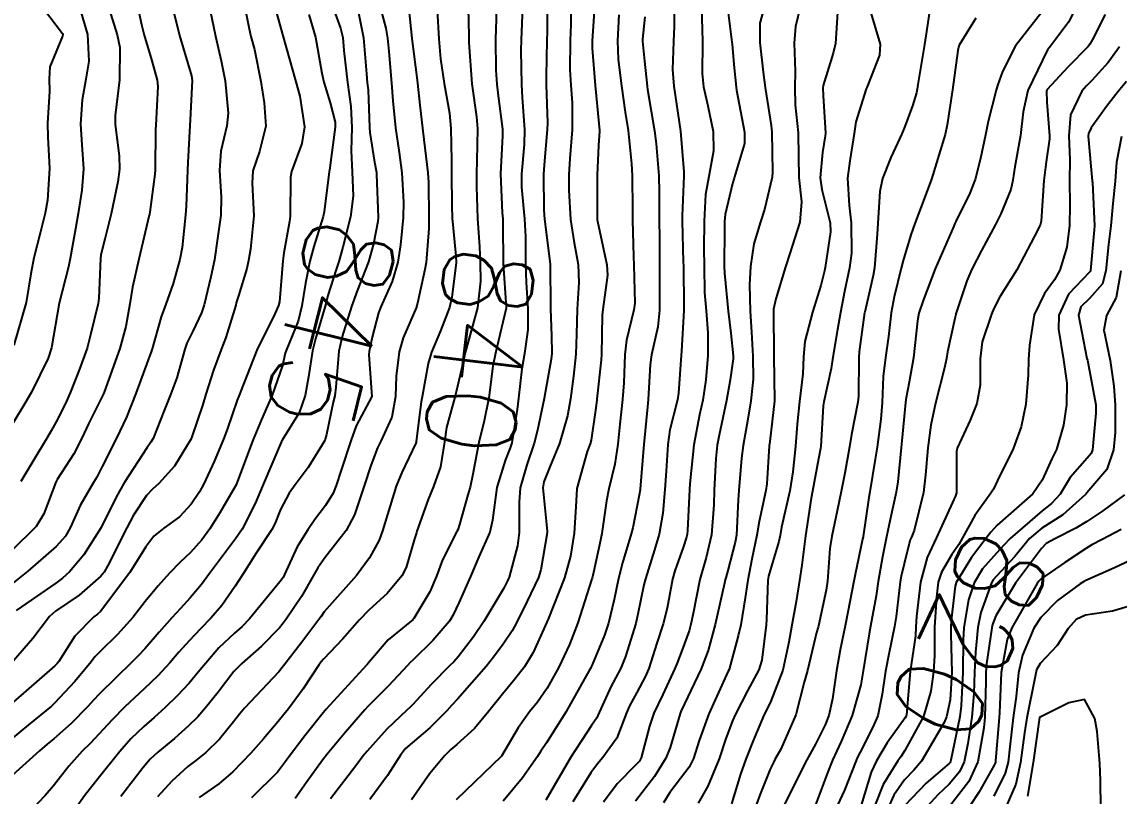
# Model space of a CAD drawing. Header units: metres. Extents: x 307586 to 320046, y 7427249 to 7434250.
# Drawn here: x 319868.37 to 319917.38, y 7429253.4 to 7429287.97 of the extents above; entities that cross this region are included whole.
import ezdxf
from ezdxf.enums import TextEntityAlignment as Align

# ---------------------------------------------------------------- set-up
doc = ezdxf.new("R2010")
doc.units = ezdxf.units.M
doc.header["$MEASUREMENT"] = 0
for name, color, linetype in [('Cotas', 45, 'Continuous'), ('Curvas de Nivel 1m', 11, 'Continuous'), ('Curvas de Nivel 5m', 15, 'Continuous')]:
    doc.layers.add(name, color=color, linetype=linetype)
doc.styles.add('Style-STANDARD', font='STANDARD.shx')

msp = doc.modelspace()

# ---------------------------------------------------------------- linework, layer by layer
at = {"layer": 'Curvas de Nivel 1m', "flags": 128}
for points, elevation in [([(319873.387, 7429289.388), (319873.711, 7429287.862), (319873.826, 7429287.384), (319874.166, 7429286.232), (319874.407, 7429285.367), (319874.433, 7429285.084), (319874.345, 7429283.368), (319874.337, 7429283.162), (319874.315, 7429281.368), (319874.3, 7429281.178), (319874.085, 7429279.484), (319874.067, 7429279.386), (319874.068, 7429279.37), (319874.058, 7429279.346), (319873.588, 7429277.377), (319873.304, 7429276.121), (319873.186, 7429275.383), (319873.012, 7429274.374), (319872.737, 7429273.389), (319872.039, 7429271.445), (319872.02, 7429271.4), (319872.013, 7429271.379), (319871.992, 7429271.338), (319871.348, 7429270.031), (319871.06, 7429269.409), (319870.684, 7429268.684), (319869.944, 7429267.539), (319869.881, 7429267.421), (319869.349, 7429266.001), (319869.008, 7429265.434), (319867.902, 7429264.359)], 852), ([(319878.202, 7429289.247), (319878.519, 7429287.657), (319878.6, 7429287.324), (319878.759, 7429286.736), (319879.035, 7429285.317), (319879.195, 7429284.366), (319879.266, 7429283.313), (319878.987, 7429282.182), (319878.69, 7429281.321), (319878.655, 7429280.772), (319878.73, 7429279.32), (319878.572, 7429277.827), (319878.49, 7429277.324), (319878.417, 7429276.965), (319878.039, 7429275.745), (319877.944, 7429275.421), (319877.92, 7429275.331), (319877.477, 7429273.877), (319877.271, 7429273.337), (319876.919, 7429272.426), (319876.587, 7429271.344), (319876.445, 7429270.886), (319875.964, 7429269.439), (319875.94, 7429269.374), (319875.931, 7429269.35), (319875.179, 7429268.129), (319874.489, 7429267.365), (319874.198, 7429267.108), (319873.935, 7429266.82), (319873.359, 7429265.941), (319873.06, 7429265.383), (319872.206, 7429263.706), (319872.037, 7429263.398), (319871.891, 7429263.217), (319870.923, 7429262.369), (319869.875, 7429261.658), (319869.605, 7429261.424), (319868.853, 7429260.44), (319867.999, 7429259.448)], 849), ([(319884.203, 7429289.26), (319884.63, 7429287.689), (319884.704, 7429287.245), (319884.761, 7429286.657), (319884.872, 7429285.243), (319884.935, 7429284.452), (319885.051, 7429283.241), (319885.216, 7429282.145), (319885.338, 7429281.238), (319885.411, 7429279.919), (319885.399, 7429279.237), (319885.286, 7429278.023), (319885.155, 7429277.239), (319884.911, 7429276.38), (319884.405, 7429275.246), (319884.3, 7429274.977), (319884.019, 7429273.9), (319883.875, 7429273.252), (319883.861, 7429273.102), (319883.993, 7429271.25), (319883.304, 7429269.929), (319883.057, 7429269.264), (319882.635, 7429267.955), (319882.409, 7429267.273), (319882.278, 7429266.935), (319881.929, 7429266.379), (319881.458, 7429265.747), (319881.134, 7429265.288), (319880.667, 7429264.531), (319880.104, 7429263.298), (319880.032, 7429263.158), (319879.89, 7429262.962), (319878.529, 7429261.32), (319878.211, 7429260.982), (319877.863, 7429260.674), (319877.17, 7429260.02), (319876.577, 7429259.343), (319876.248, 7429258.936), (319875.834, 7429258.441), (319875.306, 7429257.878), (319874.77, 7429257.361), (319874.27, 7429256.912), (319873.81, 7429256.507), (319873.229, 7429255.951), (319872.736, 7429255.386), (319871.781, 7429254.185), (319871.431, 7429253.749), (319871.168, 7429253.406), (319870.58, 7429252.597)], 844), ([(319888.291, 7429289.209), (319888.338, 7429287.362), (319888.339, 7429287.208), (319888.338, 7429287.05), (319888.466, 7429285.205), (319888.669, 7429283.733), (319888.716, 7429283.201), (319888.69, 7429281.773), (319888.672, 7429281.202), (319888.677, 7429280.629), (319888.725, 7429279.2), (319888.805, 7429277.934), (319888.845, 7429277.198), (319888.857, 7429276.391), (319888.719, 7429275.2), (319888.234, 7429273.426), (319888.175, 7429273.208), (319888.006, 7429272.473), (319887.761, 7429271.447), (319887.7, 7429271.213), (319887.334, 7429269.854), (319887.239, 7429269.217), (319887.073, 7429268.098), (319886.756, 7429267.222), (319886.513, 7429266.645), (319886.013, 7429265.229), (319885.988, 7429265.153), (319885.909, 7429264.883), (319885.526, 7429263.604), (319885.345, 7429263.235), (319884.684, 7429262.443), (319883.878, 7429261.716), (319883.43, 7429261.257), (319882.709, 7429260.418), (319881.847, 7429259.523), (319881.731, 7429259.395), (319881.653, 7429259.282), (319880.929, 7429258.192), (319880.271, 7429257.296), (319880.074, 7429257.043), (319879.814, 7429256.725), (319879.153, 7429255.96), (319878.59, 7429255.318), (319877.784, 7429254.487), (319877.16, 7429253.956), (319876.292, 7429253.345)], 841), ([(319891.848, 7429289.164), (319891.829, 7429287.521), (319891.819, 7429287.164), (319891.785, 7429285.546), (319891.789, 7429285.164), (319891.839, 7429283.459), (319891.834, 7429283.163), (319891.692, 7429281.589), (319891.668, 7429281.164), (319891.685, 7429279.568), (319891.718, 7429279.164), (319891.948, 7429277.277), (319891.958, 7429277.161), (319891.979, 7429275.225), (319891.98, 7429275.161), (319892.025, 7429273.96), (319892.036, 7429273.16), (319892.01, 7429272.908), (319891.742, 7429271.416), (319891.694, 7429271.163), (319891.393, 7429269.744), (319891.252, 7429269.167), (319890.927, 7429268.196), (319890.632, 7429267.173), (319890.585, 7429266.522), (319890.582, 7429265.173), (319890.501, 7429264.58), (319890.128, 7429263.178), (319890.06, 7429263.01), (319889.888, 7429262.692), (319888.999, 7429261.193), (319888.544, 7429260.518), (319887.849, 7429259.627), (319887.657, 7429259.401), (319887.47, 7429259.214), (319886.662, 7429258.394), (319885.826, 7429257.494), (319885.698, 7429257.357), (319885.565, 7429257.233), (319884.666, 7429256.386), (319883.795, 7429255.414), (319883.721, 7429255.324), (319883.661, 7429255.252), (319883.288, 7429254.758), (319882.155, 7429253.274)], 838), ([(319892.887, 7429289.15), (319892.893, 7429287.853), (319892.862, 7429287.15), (319892.848, 7429285.828), (319892.883, 7429285.149), (319892.943, 7429284.356), (319892.944, 7429283.148), (319892.844, 7429281.873), (319892.794, 7429281.15), (319892.794, 7429280.458), (319892.868, 7429279.148), (319893.031, 7429278.105), (319893.209, 7429277.143), (319893.242, 7429276.329), (319893.165, 7429275.143), (319893.144, 7429274.026), (319893.118, 7429273.143), (319893.011, 7429272.153), (319892.873, 7429271.147), (319892.741, 7429270.389), (319892.377, 7429269.154), (319891.952, 7429268.103), (319891.679, 7429267.429), (319891.638, 7429267.163), (319891.836, 7429265.239), (319891.835, 7429265.161), (319891.55, 7429263.51), (319891.441, 7429263.165), (319890.941, 7429262.111), (319890.475, 7429261.174), (319890.263, 7429260.78), (319889.858, 7429260.179), (319889.436, 7429259.599), (319889.112, 7429259.191), (319887.828, 7429257.73), (319887.579, 7429257.459), (319887.35, 7429257.215), (319886.589, 7429256.444), (319885.801, 7429255.781), (319885.509, 7429255.521), (319885.285, 7429255.235), (319884.701, 7429254.324), (319883.91, 7429253.249)], 837), ([(319897.505, 7429289.097), (319897.51, 7429287.776), (319897.476, 7429287.097), (319897.427, 7429285.841), (319897.482, 7429285.097), (319897.73, 7429283.503), (319897.78, 7429283.094), (319897.933, 7429281.273), (319897.933, 7429281.092), (319897.868, 7429279.31), (319897.867, 7429279.092), (319897.912, 7429277.244), (319897.914, 7429277.091), (319897.933, 7429275.202), (319897.932, 7429275.091), (319897.833, 7429273.275), (319897.818, 7429273.092), (319897.696, 7429271.393), (319897.647, 7429271.093), (319897.315, 7429269.754), (319897.221, 7429269.097), (319897.143, 7429267.906), (319897.094, 7429267.098), (319897.001, 7429266.031), (319896.832, 7429265.101), (319896.621, 7429264.394), (319896.223, 7429263.107), (319896.155, 7429262.842), (319895.877, 7429261.528), (319895.805, 7429261.179), (319895.786, 7429261.111), (319895.336, 7429259.63), (319895.115, 7429259.117), (319894.679, 7429258.277), (319894.158, 7429257.127), (319894.048, 7429256.901), (319893.814, 7429256.548), (319892.887, 7429255.144), (319891.773, 7429253.214)], 833), ([(319898.711, 7429289.082), (319898.755, 7429287.648), (319898.771, 7429287.081), (319898.757, 7429285.67), (319898.81, 7429285.08), (319899.008, 7429284.219), (319899.248, 7429283.073), (319899.265, 7429282.214), (319899.058, 7429281.076), (319898.911, 7429280.268), (319898.838, 7429279.079), (319898.835, 7429277.843), (319898.84, 7429277.078), (319898.866, 7429275.893), (319898.93, 7429275.077), (319899.008, 7429274.095), (319899.004, 7429273.075), (319898.916, 7429271.99), (319898.785, 7429271.078), (319898.641, 7429270.422), (319898.376, 7429269.084), (319898.198, 7429267.339), (319898.188, 7429267.086), (319898.099, 7429265.262), (319898.084, 7429265.088), (319898.052, 7429264.957), (319897.915, 7429264.55), (319897.533, 7429263.459), (319897.436, 7429263.095), (319897.189, 7429261.788), (319897.017, 7429261.099), (319896.735, 7429260.226), (319896.371, 7429259.105), (319896.213, 7429258.733), (319895.832, 7429258.026), (319895.506, 7429257.433), (319895.373, 7429257.114), (319894.943, 7429255.987), (319894.323, 7429255.125), (319894.072, 7429254.845), (319893.786, 7429254.439), (319892.983, 7429253.142)], 832), ([(319882.198, 7429288.792), (319882.605, 7429287.694), (319882.698, 7429287.272), (319882.753, 7429286.692), (319882.907, 7429285.269), (319883.067, 7429284.191), (319883.103, 7429283.265), (319883.073, 7429282.217), (319883.116, 7429281.265), (319883.159, 7429280.202), (319883.046, 7429279.266), (319882.708, 7429277.909), (319882.523, 7429277.273), (319882.413, 7429276.92), (319882.04, 7429275.749), (319881.937, 7429275.378), (319881.914, 7429275.281), (319881.485, 7429273.819), (319881.35, 7429273.287), (319881.165, 7429272.125), (319881.019, 7429271.29), (319880.752, 7429270.521), (319879.999, 7429269.3), (319879.987, 7429269.276), (319879.962, 7429269.239), (319879.149, 7429267.312), (319878.784, 7429266.464), (319878.202, 7429265.326), (319877.908, 7429264.884), (319877.233, 7429264.003), (319876.741, 7429263.342), (319876.384, 7429262.849), (319875.882, 7429262.254), (319875.449, 7429261.782), (319875.066, 7429261.358), (319874.499, 7429260.728), (319873.852, 7429259.98), (319873.56, 7429259.661), (319873.281, 7429259.378), (319871.829, 7429257.975), (319871.551, 7429257.677), (319871.306, 7429257.405), (319870.575, 7429256.649), (319869.801, 7429255.965), (319869.499, 7429255.723), (319869.161, 7429255.429), (319867.78, 7429254.186)], 846), ([(319870.931, 7429288.677), (319871.293, 7429287.409), (319871.351, 7429286.223), (319871.22, 7429285.409), (319871.057, 7429284.498), (319870.984, 7429283.411), (319871.049, 7429282.485), (319871.123, 7429281.41), (319871.049, 7429280.461), (319870.883, 7429279.412), (319870.756, 7429278.734), (319870.517, 7429277.415), (319870.443, 7429277.031), (319870.033, 7429275.42), (319869.693, 7429273.425), (319869.534, 7429272.953), (319868.794, 7429271.438), (319868.502, 7429270.926), (319867.972, 7429270.063)], 854), ([(319879.639, 7429288.75), (319880.04, 7429287.302), (319880.176, 7429286.827), (319880.602, 7429285.296), (319880.777, 7429284.663), (319880.993, 7429283.291), (319880.878, 7429282.539), (319880.417, 7429281.297), (319880.368, 7429281.038), (319880.344, 7429279.297), (319880.316, 7429279.062), (319880.066, 7429277.656), (319880.02, 7429277.301), (319879.869, 7429275.469), (319879.836, 7429275.303), (319879.666, 7429274.942), (319878.866, 7429273.317), (319878.125, 7429271.459), (319878.081, 7429271.329), (319878.055, 7429271.266), (319877.989, 7429271.075), (319877.538, 7429269.765), (319877.373, 7429269.336), (319876.95, 7429268.343), (319876.491, 7429267.345), (319876.301, 7429266.983), (319875.929, 7429266.432), (319875.401, 7429265.874), (319874.705, 7429265.362), (319874.262, 7429265.014), (319873.905, 7429264.539), (319873.193, 7429263.38), (319871.875, 7429261.65), (319871.748, 7429261.527), (319871.582, 7429261.403), (319870.734, 7429260.538), (319870.017, 7429259.418), (319869.946, 7429259.315), (319869.841, 7429259.212), (319867.979, 7429257.602)], 848), ([(319872.197, 7429288.78), (319872.621, 7429287.396), (319872.737, 7429286.829), (319872.731, 7429285.391), (319872.537, 7429283.794), (319872.53, 7429283.394), (319872.714, 7429281.986), (319872.729, 7429281.391), (319872.659, 7429280.838), (319872.359, 7429279.396), (319872.072, 7429278.276), (319871.893, 7429277.574), (319871.872, 7429277.402), (319871.807, 7429275.632), (319871.775, 7429275.403), (319871.432, 7429273.993), (319871.281, 7429273.407), (319870.947, 7429272.467), (319870.522, 7429271.415), (319870.362, 7429271.042), (319869.975, 7429270.252), (319869.677, 7429269.715), (319869.507, 7429269.427), (319868.858, 7429268.343), (319868.317, 7429267.444)], 853), ([(319885.635, 7429288.673), (319885.791, 7429287.234), (319886.021, 7429285.366), (319886.04, 7429285.231), (319886.143, 7429284.25), (319886.256, 7429283.229), (319886.271, 7429283.089), (319886.503, 7429281.226), (319886.526, 7429280.806), (319886.552, 7429279.225), (319886.552, 7429278.751), (319886.426, 7429277.226), (319886.373, 7429276.912), (319886.036, 7429275.413), (319885.998, 7429275.266), (319885.987, 7429275.23), (319885.394, 7429273.861), (319885.216, 7429273.238), (319885.092, 7429272.149), (319885.053, 7429271.239), (319884.896, 7429270.324), (319884.406, 7429269.246), (319884.258, 7429268.949), (319883.952, 7429268.17), (319883.658, 7429267.254), (319883.227, 7429265.957), (319882.849, 7429265.266), (319881.901, 7429264.039), (319881.585, 7429263.594), (319881.412, 7429263.285), (319880.859, 7429262.314), (319880.165, 7429261.297), (319880.039, 7429261.13), (319879.867, 7429260.92), (319879.069, 7429260.097), (319878.19, 7429259.325), (319877.839, 7429258.959), (319877.128, 7429258.039), (319876.574, 7429257.342), (319876.224, 7429256.939), (319875.811, 7429256.534), (319875.183, 7429255.975), (319874.444, 7429255.363), (319874.104, 7429255.053), (319873.786, 7429254.683), (319872.791, 7429253.385)], 843), ([(319890.734, 7429288.638), (319890.67, 7429287.175), (319890.662, 7429286.692), (319890.683, 7429285.175), (319890.717, 7429284.604), (319890.822, 7429283.173), (319890.801, 7429282.499), (319890.681, 7429281.174), (319890.681, 7429280.597), (319890.811, 7429279.173), (319890.866, 7429278.381), (319890.869, 7429277.172), (319890.888, 7429276.338), (319890.974, 7429275.171), (319890.969, 7429274.226), (319890.812, 7429273.172), (319890.702, 7429272.477), (319890.557, 7429271.174), (319890.491, 7429270.67), (319890.246, 7429269.177), (319890.185, 7429268.953), (319889.955, 7429268.394), (319889.586, 7429267.185), (319889.391, 7429265.718), (319889.267, 7429265.19), (319888.784, 7429264.079), (319888.403, 7429263.202), (319887.881, 7429262.027), (319887.623, 7429261.465), (319887.471, 7429261.214), (319886.725, 7429260.356), (319885.847, 7429259.485), (319885.715, 7429259.361), (319885.592, 7429259.233), (319884.744, 7429258.33), (319883.824, 7429257.398), (319883.688, 7429257.252), (319882.816, 7429256.257), (319882.001, 7429255.277), (319881.79, 7429255.006), (319881.072, 7429253.995), (319880.575, 7429253.292)], 839), ([(319893.953, 7429288.886), (319893.838, 7429287.135), (319893.839, 7429286.794), (319893.971, 7429285.133), (319894.138, 7429283.44), (319894.17, 7429283.13), (319894.174, 7429283.089), (319894.126, 7429282.448), (319894.07, 7429281.131), (319894.071, 7429279.142), (319894.082, 7429279.081), (319894.5, 7429277.126), (319894.523, 7429276.661), (319894.318, 7429275.127), (319894.293, 7429274.874), (319894.259, 7429273.128), (319894.248, 7429272.89), (319894.049, 7429271.129), (319894.045, 7429271.076), (319893.986, 7429270.642), (319893.798, 7429269.3), (319893.75, 7429269.133), (319893.615, 7429268.791), (319893.163, 7429267.142), (319893.11, 7429266.322), (319893.038, 7429265.143), (319892.875, 7429264.114), (319892.61, 7429263.149), (319891.874, 7429261.301), (319891.828, 7429261.206), (319891.809, 7429261.161), (319891.21, 7429259.809), (319890.812, 7429259.17), (319890.386, 7429258.626), (319889.831, 7429257.959), (319889.221, 7429257.189), (319888.584, 7429256.426), (319887.8, 7429255.708), (319887.531, 7429255.479), (319887.262, 7429255.215), (319886.595, 7429254.412), (319885.773, 7429253.23)], 836), ([(319899.869, 7429288.734), (319900.082, 7429287.062), (319900.094, 7429286.973), (319900.173, 7429286.073), (319900.268, 7429285.059), (319900.289, 7429284.931), (319900.649, 7429283.055), (319900.644, 7429282.539), (319900.202, 7429281.059), (319900.178, 7429280.994), (319900.108, 7429280.76), (319899.785, 7429279.367), (319899.753, 7429279.065), (319899.753, 7429278.739), (319899.742, 7429277.065), (319899.754, 7429276.758), (319899.916, 7429275.062), (319900.028, 7429274.077), (319900.144, 7429273.059), (319900.143, 7429272.927), (319900.002, 7429271.987), (319899.839, 7429271.062), (319899.514, 7429269.523), (319899.426, 7429269.068), (319899.369, 7429268.481), (319899.293, 7429267.07), (319899.269, 7429266.403), (319899.165, 7429265.071), (319898.926, 7429264.056), (319898.654, 7429263.079), (319898.347, 7429261.552), (319898.252, 7429261.084), (319898.167, 7429260.787), (319897.856, 7429259.933), (319897.624, 7429259.314), (319897.534, 7429259.093), (319896.991, 7429257.939), (319896.6, 7429257.102), (319896.398, 7429256.523), (319896.025, 7429255.108), (319895.949, 7429254.96), (319895.798, 7429254.791), (319894.956, 7429253.943), (319894.346, 7429253.124)], 831), ([(319903.224, 7429289.025), (319902.928, 7429287.767), (319902.863, 7429287.03), (319902.916, 7429285.775), (319902.891, 7429285.029), (319902.913, 7429284.267), (319903.044, 7429283.026), (319903.058, 7429281.962), (319903.077, 7429281.026), (319903.188, 7429279.932), (319903.122, 7429279.024), (319902.673, 7429277.635), (319902.475, 7429277.034), (319902.049, 7429275.608), (319901.944, 7429275.141), (319901.937, 7429275.041), (319901.957, 7429273.097), (319901.956, 7429273.041), (319901.983, 7429271.05), (319901.77, 7429269.238), (319901.753, 7429269.042), (319901.648, 7429267.341), (319901.606, 7429267.043), (319901.307, 7429265.668), (319901.197, 7429265.047), (319900.975, 7429263.981), (319900.788, 7429263.051), (319900.676, 7429262.261), (319900.476, 7429261.054), (319900.366, 7429260.555), (319899.957, 7429259.059), (319899.92, 7429258.981), (319899.841, 7429258.818), (319899.054, 7429257.072), (319898.624, 7429255.891), (319898.361, 7429255.082), (319898.181, 7429254.7), (319897.789, 7429254.189), (319897.307, 7429253.568), (319897.033, 7429253.097)], 829), ([(319906.2, 7429288.675), (319906.7, 7429286.985), (319906.681, 7429286.482), (319906.165, 7429285.198), (319906.104, 7429285.051), (319906.083, 7429284.991), (319905.626, 7429283.51), (319905.539, 7429282.996), (319905.35, 7429281.769), (319905.253, 7429280.999), (319905.315, 7429279.777), (319905.405, 7429278.997), (319905.425, 7429277.641), (319905.338, 7429276.997), (319905.117, 7429275.935), (319904.933, 7429275.001), (319904.795, 7429274.239), (319904.596, 7429273.004), (319904.518, 7429272.495), (319904.193, 7429271.008), (319904.167, 7429270.831), (319904.062, 7429269.009), (319904.048, 7429268.924), (319903.957, 7429268.468), (319903.683, 7429267.014), (319903.624, 7429266.699), (319903.373, 7429265.018), (319903.207, 7429263.717), (319903.101, 7429263.022), (319902.956, 7429262.097), (319902.76, 7429261.027), (319902.619, 7429260.271), (319902.357, 7429259.032), (319901.829, 7429257.634), (319901.624, 7429257.243), (319901.525, 7429257.043), (319901.024, 7429255.834), (319900.709, 7429255.051), (319900.466, 7429254.38), (319900.07, 7429253.057)], 827), ([(319908.984, 7429288.958), (319908.769, 7429287.542), (319908.685, 7429286.962), (319908.382, 7429285.184), (319908.353, 7429284.967), (319908.322, 7429284.806), (319908.152, 7429284.218), (319907.812, 7429283.299), (319907.667, 7429282.975), (319907.187, 7429281.914), (319906.81, 7429280.983), (319906.689, 7429280.399), (319906.609, 7429278.985), (319906.573, 7429278.49), (319906.449, 7429276.986), (319906.395, 7429276.651), (319906.045, 7429275.152), (319906.017, 7429275.017), (319906.01, 7429274.99), (319905.767, 7429273.243), (319905.746, 7429272.993), (319905.735, 7429271.253), (319905.709, 7429270.993), (319905.422, 7429269.545), (319905.337, 7429268.996), (319905.13, 7429267.819), (319904.962, 7429267), (319904.791, 7429266.145), (319904.542, 7429265.004), (319904.46, 7429264.459), (319904.357, 7429263.005), (319904.297, 7429262.598), (319903.945, 7429261.009), (319903.931, 7429260.95), (319903.868, 7429260.703), (319903.54, 7429259.322), (319903.459, 7429259.016), (319903.313, 7429258.494), (319902.942, 7429257.023), (319902.269, 7429255.495), (319902.007, 7429255.037), (319901.935, 7429254.903), (319901.796, 7429254.598), (319901.341, 7429253.483), (319901.178, 7429253.046)], 826), ([(319914.202, 7429288.755), (319912.757, 7429286.911), (319912.171, 7429285.765), (319911.952, 7429285.135), (319911.89, 7429284.923), (319911.536, 7429283.532), (319911.404, 7429282.927), (319911.183, 7429281.868), (319910.945, 7429280.932), (319910.713, 7429280.325), (319910.085, 7429279.058), (319910.046, 7429278.978), (319910.028, 7429278.941), (319909.996, 7429278.855), (319909.169, 7429276.953), (319908.62, 7429275.533), (319908.436, 7429274.964), (319908.372, 7429274.631), (319908.191, 7429272.967), (319908.002, 7429271.879), (319907.859, 7429271.106), (319907.84, 7429270.972), (319907.675, 7429269.266), (319907.646, 7429268.973), (319907.488, 7429267.434), (319907.414, 7429266.975), (319907.152, 7429265.756), (319906.995, 7429264.979), (319906.809, 7429264.081), (319906.614, 7429262.983), (319906.52, 7429262.351), (319906.275, 7429260.986), (319906.213, 7429260.641), (319905.945, 7429258.989), (319905.837, 7429258.369), (319905.462, 7429256.994), (319904.969, 7429255.841), (319904.577, 7429255.002), (319904.354, 7429254.445), (319903.82, 7429253.01)], 824), ([(319915.581, 7429288.876), (319915.119, 7429287.955), (319914.314, 7429286.889), (319914.25, 7429286.822), (319914.181, 7429286.726), (319913.296, 7429284.903), (319913.097, 7429283.957), (319912.978, 7429282.907), (319912.716, 7429281.508), (319912.629, 7429280.912), (319912.537, 7429280.483), (319912.09, 7429279.406), (319911.935, 7429279.071), (319911.857, 7429278.922), (319911.229, 7429277.77), (319910.799, 7429276.933), (319910.582, 7429276.411), (319910.088, 7429274.94), (319910.081, 7429274.901), (319910.04, 7429274.732), (319909.721, 7429273.24), (319909.667, 7429272.945), (319909.581, 7429272.519), (319909.183, 7429270.952), (319908.969, 7429269.964), (319908.828, 7429268.957), (319908.736, 7429267.743), (319908.646, 7429266.959), (319908.218, 7429265.258), (319908.102, 7429264.967), (319908.05, 7429264.839), (319907.913, 7429264.318), (319907.646, 7429263.223), (319907.605, 7429262.973), (319907.424, 7429261.428), (319907.351, 7429260.975), (319907.087, 7429259.745), (319906.947, 7429258.979), (319906.799, 7429257.947), (319906.598, 7429256.982), (319906.359, 7429256.443), (319905.807, 7429255.368), (319905.682, 7429255.113), (319905.628, 7429254.992), (319905.119, 7429253.661), (319904.807, 7429253)], 823), ([(319881.182, 7429288.301), (319881.476, 7429287.287), (319881.765, 7429285.678), (319881.862, 7429285.283), (319882.144, 7429284.358), (319882.355, 7429283.497), (319882.362, 7429283.277), (319882.114, 7429281.354), (319882.099, 7429281.294), (319881.872, 7429279.497), (319881.821, 7429279.283), (319881.412, 7429277.945), (319881.233, 7429277.288), (319881.034, 7429276.305), (319880.878, 7429275.292), (319880.705, 7429274.614), (319880.172, 7429273.298), (319880.134, 7429273.176), (319880.006, 7429272.623), (319879.551, 7429271.307), (319879.07, 7429270.22), (319878.699, 7429269.319), (319877.961, 7429267.348), (319877.955, 7429267.33), (319877.943, 7429267.303), (319877.213, 7429266.047), (319876.769, 7429265.341), (319876.408, 7429264.845), (319875.902, 7429264.281), (319875.423, 7429263.829), (319874.967, 7429263.359), (319874.461, 7429262.79), (319873.88, 7429262.085), (319873.317, 7429261.378), (319872.635, 7429260.614), (319871.85, 7429259.85), (319871.632, 7429259.616), (319871.465, 7429259.404), (319870.733, 7429258.512), (319869.824, 7429257.545), (319869.684, 7429257.422), (319868.661, 7429256.587), (319867.799, 7429255.875)], 847), ([(319875.167, 7429288.34), (319875.4, 7429287.362), (319875.937, 7429285.572), (319875.97, 7429285.352), (319875.888, 7429283.6), (319875.871, 7429283.353), (319875.775, 7429281.695), (319875.764, 7429281.353), (319875.7, 7429279.742), (319875.673, 7429279.354), (319875.522, 7429277.902), (319875.419, 7429277.356), (319875.119, 7429276.287), (319874.79, 7429275.362), (319874.589, 7429274.803), (319874.187, 7429273.368), (319874.147, 7429273.233), (319874.008, 7429272.876), (319873.452, 7429271.378), (319873.036, 7429270.325), (319872.588, 7429269.391), (319871.95, 7429268.119), (319871.709, 7429267.639), (319871.57, 7429267.404), (319870.966, 7429266.371), (319870.544, 7429265.414), (319870.318, 7429265.007), (319869.904, 7429264.547), (319868.633, 7429263.439), (319867.887, 7429262.853)], 851), ([(319886.922, 7429288.497), (319886.986, 7429287.222), (319887.066, 7429286.325), (319887.232, 7429285.219), (319887.464, 7429283.892), (319887.527, 7429283.216), (319887.552, 7429281.782), (319887.563, 7429281.215), (319887.567, 7429279.739), (319887.591, 7429279.215), (319887.754, 7429277.525), (319887.759, 7429277.213), (319887.577, 7429275.678), (319887.465, 7429275.216), (319887.059, 7429274.183), (319886.663, 7429273.224), (319886.514, 7429272.718), (319886.242, 7429271.228), (319886.207, 7429271.011), (319885.986, 7429269.23), (319885.983, 7429269.21), (319885.962, 7429269.166), (319885.336, 7429267.85), (319885.092, 7429267.239), (319884.813, 7429266.358), (319884.481, 7429265.244), (319884.327, 7429264.827), (319883.901, 7429264.039), (319883.321, 7429263.259), (319881.876, 7429261.627), (319881.73, 7429261.425), (319881.635, 7429261.282), (319880.876, 7429260.272), (319880.115, 7429259.297), (319880, 7429259.14), (319879.839, 7429258.943), (319878.316, 7429257.323), (319878.084, 7429257.061), (319877.814, 7429256.712), (319877.199, 7429255.938), (319876.579, 7429255.342), (319876.142, 7429254.994), (319875.787, 7429254.716), (319875.064, 7429254.073), (319874.43, 7429253.363)], 842), ([(319896.194, 7429288.199), (319896.09, 7429287.205), (319896.085, 7429287.111), (319896.174, 7429286.225), (319896.294, 7429285.109), (319896.32, 7429284.949), (319896.627, 7429283.105), (319896.7, 7429282.531), (319896.818, 7429281.103), (319896.834, 7429280.371), (319896.839, 7429279.102), (319896.846, 7429278.331), (319896.848, 7429277.102), (319896.852, 7429276.305), (319896.854, 7429275.102), (319896.775, 7429274.359), (319896.496, 7429273.105), (319896.433, 7429272.681), (319896.349, 7429271.106), (319896.314, 7429270.78), (319896.146, 7429269.108), (319896.132, 7429268.937), (319895.986, 7429267.11), (319895.981, 7429267.071), (319895.94, 7429266.843), (319895.652, 7429265.386), (319895.583, 7429265.113), (319895.199, 7429263.821), (319895.024, 7429263.119), (319894.822, 7429262.183), (319894.567, 7429261.123), (319894.396, 7429260.594), (319893.845, 7429259.263), (319893.803, 7429259.171), (319893.785, 7429259.131), (319893.714, 7429259.004), (319892.663, 7429257.147), (319891.802, 7429255.776), (319891.553, 7429255.406), (319891.395, 7429255.164), (319890.736, 7429254.218), (319889.867, 7429253.179)], 834), ([(319904.805, 7429288.395), (319904.712, 7429287.005), (319904.603, 7429286.581), (319904.164, 7429285.132), (319904.15, 7429285.01), (319904.158, 7429284.68), (319904.262, 7429283.009), (319904.252, 7429282.889), (319904.124, 7429282.137), (319904.031, 7429281.011), (319904.105, 7429280.485), (319904.472, 7429279.006), (319904.492, 7429278.593), (319904.245, 7429277.008), (319904.217, 7429276.853), (319904.055, 7429276.199), (319903.685, 7429275.015), (319903.34, 7429273.703), (319903.286, 7429273.021), (319903.245, 7429272.261), (319903.1, 7429271.023), (319902.996, 7429270.006), (319902.917, 7429269.026), (319902.808, 7429267.884), (319902.668, 7429267.029), (319902.301, 7429265.409), (319902.241, 7429265.035), (319902.186, 7429264.769), (319901.905, 7429263.875), (319901.716, 7429263.221), (319901.688, 7429263.042), (319901.627, 7429261.29), (319901.613, 7429261.043), (319901.423, 7429259.471), (319901.293, 7429259.045), (319900.784, 7429258.1), (319900.245, 7429257.056), (319900.115, 7429256.762), (319899.812, 7429255.97), (319899.51, 7429255.064), (319899.009, 7429253.848), (319898.575, 7429253.078)], 828), ([(319916.757, 7429288.304), (319916.186, 7429287.185), (319916.076, 7429286.979), (319915.991, 7429286.872), (319915.095, 7429285.959), (319914.164, 7429284.962), (319914.136, 7429284.89), (319914.155, 7429284.389), (319914.271, 7429282.889), (319914.271, 7429282.749), (319914.121, 7429281.719), (319914.022, 7429280.891), (319913.905, 7429279.073), (319913.853, 7429278.893), (319913.593, 7429278.412), (319912.809, 7429276.909), (319912.051, 7429275.702), (319911.786, 7429275.182), (319911.683, 7429274.924), (319911.264, 7429273.688), (319911.169, 7429272.928), (319911.176, 7429271.753), (319911.024, 7429270.93), (319910.723, 7429270.191), (319910.148, 7429268.938), (319910.116, 7429268.784), (319910.109, 7429266.938), (319910.071, 7429266.81), (319909.939, 7429266.514), (319909.229, 7429264.95), (319908.805, 7429264.061), (319908.505, 7429262.961), (319908.33, 7429261.415), (319908.306, 7429260.964), (319908.277, 7429260.553), (319908.048, 7429258.967), (319907.877, 7429257.023), (319907.862, 7429256.969), (319907.822, 7429256.9), (319907.016, 7429255.773), (319906.536, 7429254.983), (319906.303, 7429254.477), (319905.855, 7429252.989)], 822), ([(319917.399, 7429286.858), (319916.885, 7429286.154), (319916.168, 7429285.364), (319915.923, 7429285.115), (319915.715, 7429284.874), (319915.202, 7429283.824), (319915.138, 7429282.88), (319915.172, 7429281.829), (319915.158, 7429280.88), (319915.176, 7429279.8), (319915.157, 7429278.879), (319915.04, 7429277.913), (319914.734, 7429276.883), (319914.486, 7429276.458), (319914.052, 7429275.847), (319913.588, 7429274.897), (319913.382, 7429273.54), (319913.327, 7429272.9), (319913.313, 7429272.207), (319913.216, 7429270.902), (319912.997, 7429269.885), (319912.654, 7429268.91), (319911.949, 7429267.5), (319911.764, 7429267.103), (319911.649, 7429266.923), (319910.938, 7429265.925), (319910.391, 7429264.935), (319910.216, 7429264.64), (319909.912, 7429264.191), (319909.441, 7429263.406), (319909.297, 7429262.949), (319909.217, 7429262.281), (319909.137, 7429260.951), (319909.13, 7429259.674), (319909.084, 7429258.951), (319908.975, 7429258.094), (319908.642, 7429256.958), (319907.808, 7429255.43), (319907.627, 7429255.15), (319907.501, 7429254.973), (319906.845, 7429253.922), (319906.462, 7429252.983)], 821), ([(319917.487, 7429282.856), (319917.263, 7429281.717), (319917.196, 7429280.859), (319917.095, 7429279.863), (319917.004, 7429278.861), (319916.906, 7429278.031), (319916.79, 7429276.863), (319916.644, 7429276.277), (319916.05, 7429275.62), (319915.67, 7429275.251), (319915.559, 7429274.875), (319915.941, 7429272.944), (319915.962, 7429272.871), (319916.01, 7429272.627), (319916.333, 7429270.867), (319916.347, 7429270.507), (319916.186, 7429268.868), (319916.131, 7429268.698), (319915.959, 7429268.492), (319915.199, 7429267.629), (319914.752, 7429266.882), (319914.362, 7429266.462), (319913.935, 7429266.141), (319912.509, 7429264.911), (319912.226, 7429264.608), (319911.913, 7429264.269), (319911.276, 7429263.553), (319910.898, 7429262.93), (319910.651, 7429262.167), (319910.45, 7429260.934), (319910.419, 7429260.38), (319910.403, 7429258.934), (319910.329, 7429257.436), (319910.265, 7429256.936), (319909.864, 7429255), (319909.854, 7429254.939), (319909.836, 7429254.906), (319909.802, 7429254.865), (319908.766, 7429253.978), (319907.796, 7429252.97)], 819), ([(319917.454, 7429276.856), (319917.245, 7429275.664), (319916.81, 7429274.862), (319916.695, 7429274.201), (319916.987, 7429272.86), (319917.147, 7429271.713), (319917.205, 7429270.858), (319917.199, 7429269.634), (319917.122, 7429268.858), (319916.83, 7429267.986), (319915.944, 7429266.946), (319915.908, 7429266.906), (319915.879, 7429266.871), (319914.859, 7429265.955), (319913.928, 7429265.364), (319913.375, 7429264.898), (319912.717, 7429264.102), (319911.897, 7429263.217), (319911.758, 7429263.058), (319911.676, 7429262.922), (319911.208, 7429261.599), (319911.064, 7429260.928), (319910.957, 7429259.829), (319910.918, 7429258.929), (319910.888, 7429257.984), (319910.8, 7429256.93), (319910.629, 7429255.75), (319910.462, 7429254.933), (319910.252, 7429254.479), (319909.788, 7429253.935), (319909.277, 7429253.451), (319908.819, 7429252.954)], 818), ([(319917.621, 7429266.853), (319916.657, 7429266.142), (319915.931, 7429265.661), (319915.442, 7429265.361), (319914.508, 7429264.884), (319914.127, 7429264.681), (319913.916, 7429264.462), (319913.238, 7429263.565), (319912.755, 7429262.907), (319911.878, 7429261.452), (319911.725, 7429261.071), (319911.69, 7429260.922), (319911.46, 7429259.313), (319911.431, 7429258.924), (319911.425, 7429258.511), (319911.381, 7429256.924), (319911.34, 7429256.447), (319911.072, 7429254.927), (319910.67, 7429254.051), (319909.804, 7429252.94)], 817), ([(319917.47, 7429265.312), (319916.626, 7429264.863), (319916.166, 7429264.621), (319915.917, 7429264.471), (319914.95, 7429263.837), (319913.896, 7429263.099), (319913.793, 7429262.993), (319913.722, 7429262.893), (319913.474, 7429262.482), (319912.588, 7429260.909), (319912.381, 7429260.396), (319912.108, 7429258.916), (319912.029, 7429257.121), (319912.016, 7429256.917), (319911.859, 7429254.975), (319911.855, 7429254.919), (319911.843, 7429254.879), (319911.801, 7429254.783), (319911.121, 7429253.589), (319910.69, 7429252.931)], 816), ([(319917.883, 7429261.901), (319917.077, 7429261.662), (319915.879, 7429261.483), (319915.461, 7429261.29), (319915.105, 7429260.878), (319914.612, 7429260.132), (319913.849, 7429259.315), (319913.692, 7429259.046), (319913.658, 7429258.893), (319913.62, 7429258.673), (319913.252, 7429256.899), (319913.148, 7429256.232), (319912.98, 7429254.902), (319912.76, 7429253.933), (319912.32, 7429252.912)], 814), ([(319916.559, 7429252.862), (319916.551, 7429254.103), (319916.511, 7429254.863), (319916.392, 7429256.29), (319916.289, 7429256.865), (319915.831, 7429257.722), (319915.138, 7429257.569), (319913.823, 7429256.905), (319913.543, 7429254.894), (319913.285, 7429253.393)], 813)]:
    msp.add_lwpolyline(points, dxfattribs=dict(at, elevation=elevation))
at = {"layer": 'Curvas de Nivel 5m', "flags": 128}
for points, elevation in [([(319901.64, 7429289.046), (319901.327, 7429287.913), (319901.336, 7429287.048), (319901.481, 7429285.735), (319901.568, 7429285.046), (319901.833, 7429283.348), (319901.866, 7429283.043), (319901.898, 7429281.259), (319901.878, 7429281.042), (319901.544, 7429279.592), (319901.362, 7429279.047), (319901.061, 7429278.062), (319900.915, 7429277.051), (319900.868, 7429276.238), (319900.895, 7429275.051), (319900.955, 7429274.125), (319901.024, 7429273.05), (319901.028, 7429272.024), (319900.928, 7429271.051), (319900.799, 7429270.234), (319900.58, 7429269.054), (319900.515, 7429268.497), (319900.399, 7429267.055), (319900.364, 7429266.63), (319900.282, 7429265.056), (319900.233, 7429264.742), (319899.899, 7429263.476), (319899.805, 7429263.151), (319899.779, 7429263.062), (319899.747, 7429262.917), (319899.329, 7429261.068), (319899.023, 7429259.905), (319898.714, 7429259.077), (319897.824, 7429257.214), (319897.783, 7429257.131), (319897.767, 7429257.091), (319897.327, 7429255.575), (319897.138, 7429255.097), (319896.619, 7429254.274), (319895.774, 7429253.176)], 830), ([(319869.329, 7429288.568), (319870.183, 7429287.461), (319870.203, 7429287.42), (319870.203, 7429287.399), (319870.182, 7429287.332), (319869.622, 7429285.967), (319869.588, 7429285.428), (319869.601, 7429284.881), (319869.513, 7429283.429), (319869.527, 7429282.829), (319869.605, 7429281.428), (319869.513, 7429280.007), (319869.403, 7429279.43), (319869.181, 7429278.541), (319868.907, 7429277.437), (319868.773, 7429276.719), (319868.551, 7429275.442), (319868.014, 7429273.532)], 855), ([(319876.698, 7429288.845), (319877.018, 7429287.342), (319877.267, 7429286.238), (319877.442, 7429285.337), (319877.576, 7429283.899), (319877.515, 7429283.336), (319877.253, 7429282.208), (319877.192, 7429281.339), (319877.266, 7429280.167), (319877.249, 7429279.338), (319877.107, 7429278.305), (319876.964, 7429277.341), (319876.811, 7429276.583), (319876.514, 7429275.345), (319876.395, 7429274.981), (319876.021, 7429274.2), (319875.742, 7429273.627), (319875.647, 7429273.354), (319875.281, 7429272.076), (319875.022, 7429271.36), (319874.727, 7429270.618), (319874.225, 7429269.367), (319874.127, 7429269.203), (319873.959, 7429268.971), (319872.94, 7429267.385), (319872.577, 7429266.747), (319871.913, 7429265.4), (319871.127, 7429264.181), (319870.497, 7429263.414), (319870.181, 7429263.126), (319869.888, 7429262.915), (319868.114, 7429261.685)], 850), ([(319889.563, 7429288.555), (319889.529, 7429287.19), (319889.535, 7429285.817), (319889.578, 7429285.189), (319889.639, 7429284.679), (319889.835, 7429283.184), (319889.835, 7429282.89), (319889.749, 7429281.185), (319889.826, 7429279.445), (319889.848, 7429279.184), (319889.848, 7429278.951), (319889.862, 7429277.183), (319889.994, 7429275.22), (319889.996, 7429275.181), (319889.98, 7429275.129), (319889.523, 7429273.187), (319889.411, 7429272.593), (319889.228, 7429271.191), (319889.014, 7429270.158), (319888.781, 7429269.198), (319888.517, 7429267.77), (319888.384, 7429267.203), (319888.294, 7429266.848), (319887.918, 7429265.526), (319887.833, 7429265.292), (319887.797, 7429265.211), (319887.159, 7429263.959), (319886.881, 7429263.22), (319886.584, 7429262.525), (319885.874, 7429261.334), (319885.825, 7429261.279), (319885.772, 7429261.231), (319884.727, 7429260.374), (319883.844, 7429259.351), (319883.799, 7429259.296), (319883.761, 7429259.251), (319883.111, 7429258.536), (319881.963, 7429257.278), (319881.897, 7429257.203), (319881.82, 7429257.113), (319881, 7429256.093), (319880.397, 7429255.294), (319880.146, 7429254.94), (319879.785, 7429254.47), (319878.62, 7429253.317)], 840), ([(319883.383, 7429288.456), (319883.622, 7429287.258), (319883.757, 7429285.658), (319883.797, 7429285.255), (319883.831, 7429284.936), (319883.898, 7429283.254), (319883.911, 7429283.033), (319884.117, 7429281.707), (319884.201, 7429281.249), (319884.208, 7429281.153), (319884.278, 7429279.248), (319884.265, 7429279.065), (319884.071, 7429278.061), (319883.843, 7429277.253), (319883.347, 7429275.957), (319883.097, 7429275.264), (319882.673, 7429273.924), (319882.529, 7429273.272), (319882.389, 7429271.666), (319882.343, 7429271.275), (319882.277, 7429270.987), (319881.967, 7429269.555), (319881.91, 7429269.334), (319881.894, 7429269.281), (319881.157, 7429268.082), (319880.576, 7429267.294), (319880.311, 7429266.923), (319879.926, 7429266.197), (319879.66, 7429265.561), (319879.527, 7429265.306), (319878.832, 7429264.246), (319878.245, 7429263.325), (319877.887, 7429262.78), (319877.296, 7429261.918), (319876.812, 7429261.341), (319876.347, 7429260.864), (319875.858, 7429260.342), (319875.383, 7429259.822), (319874.976, 7429259.359), (319874.434, 7429258.767), (319873.831, 7429258.189), (319872.971, 7429257.383), (319872.397, 7429256.809), (319871.804, 7429256.16), (319871.432, 7429255.771), (319871.054, 7429255.407), (319870.461, 7429254.738), (319869.777, 7429253.854), (319869.404, 7429253.426), (319867.755, 7429251.705)], 845), ([(319895.028, 7429288.288), (319894.97, 7429287.122), (319895.009, 7429286.288), (319895.149, 7429285.12), (319895.322, 7429283.941), (319895.442, 7429283.117), (319895.6, 7429281.634), (319895.624, 7429281.115), (319895.642, 7429279.562), (319895.649, 7429279.114), (319895.683, 7429277.498), (319895.703, 7429277.114), (319895.745, 7429275.414), (319895.702, 7429275.113), (319895.372, 7429273.767), (319895.307, 7429273.117), (319895.258, 7429271.859), (319895.201, 7429271.118), (319895.083, 7429270.013), (319894.985, 7429269.12), (319894.848, 7429268.227), (319894.588, 7429267.124), (319894.479, 7429266.583), (319894.274, 7429265.126), (319894.217, 7429264.828), (319893.897, 7429263.379), (319893.84, 7429263.131), (319893.817, 7429263.056), (319893.203, 7429261.14), (319892.829, 7429260.175), (319892.359, 7429259.152), (319891.833, 7429258.214), (319891.392, 7429257.599), (319891.048, 7429257.168), (319890.533, 7429256.452), (319889.793, 7429255.18), (319887.773, 7429253.233)], 835), ([(319910.982, 7429288.145), (319910.234, 7429286.939), (319910.221, 7429286.901), (319910.18, 7429286.692), (319909.934, 7429284.943), (319909.706, 7429283.38), (319909.602, 7429282.948), (319909.387, 7429282.213), (319909.003, 7429280.957), (319908.757, 7429280.307), (319908.254, 7429278.967), (319908.078, 7429278.469), (319907.727, 7429277.313), (319907.644, 7429276.974), (319907.332, 7429275.695), (319907.196, 7429274.978), (319907.075, 7429273.932), (319906.949, 7429272.981), (319906.847, 7429272.139), (319906.798, 7429270.982), (319906.736, 7429270.228), (319906.565, 7429268.984), (319906.489, 7429268.453), (319906.243, 7429266.987), (319906.199, 7429266.728), (319905.945, 7429264.99), (319905.94, 7429264.972), (319905.921, 7429264.869), (319905.586, 7429263.304), (319905.53, 7429262.994), (319905.267, 7429261.608), (319905.145, 7429260.997), (319904.923, 7429259.933), (319904.748, 7429259.001), (319904.575, 7429257.747), (319904.411, 7429257.004), (319904.242, 7429256.583), (319903.81, 7429255.725), (319903.434, 7429255.016), (319902.881, 7429253.929), (319902.436, 7429253.03)], 825), ([(319917.716, 7429285.306), (319917.339, 7429284.858), (319916.816, 7429284.2), (319916.138, 7429283.242), (319916.009, 7429282.997), (319915.996, 7429282.871), (319916.12, 7429281.538), (319916.179, 7429280.869), (319916.185, 7429280.796), (319916.274, 7429278.868), (319916.269, 7429278.681), (319916.104, 7429276.87), (319916.096, 7429276.836), (319916.062, 7429276.798), (319915.121, 7429275.811), (319914.687, 7429274.884), (319914.67, 7429274.247), (319914.895, 7429272.881), (319915.039, 7429271.843), (319915.029, 7429270.88), (319914.889, 7429269.971), (319914.576, 7429268.884), (319914.381, 7429268.463), (319913.949, 7429267.514), (319913.53, 7429266.896), (319911.929, 7429265.5), (319911.655, 7429265.193), (319911.446, 7429264.925), (319910.779, 7429264.062), (319910.096, 7429262.938), (319910.051, 7429262.778), (319909.876, 7429261.241), (319909.857, 7429260.94), (319909.868, 7429260.623), (319909.913, 7429258.939), (319909.831, 7429257.706), (319909.67, 7429256.942), (319909.564, 7429256.688), (319908.552, 7429254.959), (319908.203, 7429254.557), (319907.79, 7429254.122), (319907.318, 7429253.436), (319907.102, 7429252.977)], 820), ([(319917.909, 7429263.936), (319917.169, 7429263.592), (319915.895, 7429263.028), (319915.791, 7429262.975), (319915.641, 7429262.873), (319914.631, 7429262.137), (319913.878, 7429261.378), (319913.573, 7429260.894), (319913.057, 7429259.7), (319912.883, 7429258.904), (319912.775, 7429257.849), (319912.654, 7429256.908), (319912.495, 7429255.595), (319912.418, 7429254.911), (319912.29, 7429254.418), (319911.78, 7429253.402)], 815)]:
    msp.add_lwpolyline(points, dxfattribs=dict(at, elevation=elevation))

# ---------------------------------------------------------------- texts
at = {"layer": 'Cotas', "style": 'Style-STANDARD'}
for s, rotation, p in [('845', 255.9359, (319882.17, 7429274.429, 845)), ('840', 263.1797, (319888.809, 7429273.263, 840)), ('820', 244.9621, (319910.694, 7429260.562, 820))]:
    msp.add_text(s, height=4, rotation=rotation, dxfattribs=at).set_placement(p, align=Align.MIDDLE_CENTER)

doc.saveas('drawing.dxf')
